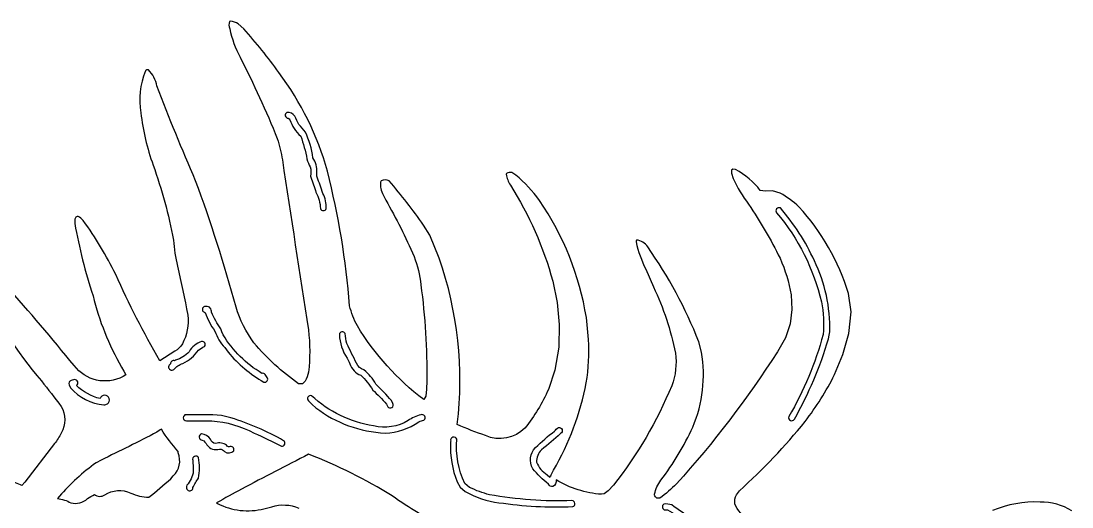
# Model space of a CAD drawing. Extents: x 0.5 to 28.5, y 0.6 to 43.4.
# Drawn here: x 15.94 to 23.49, y 39.11 to 42.6 of the extents above; entities that cross this region are included whole.
import ezdxf

# ---------------------------------------------------------------- set-up
doc = ezdxf.new("R2010")
doc.units = 0
doc.linetypes.add('0', pattern=[0])
doc.layers.add('1', color=7, linetype='0')

msp = doc.modelspace()

# ---------------------------------------------------------------- linework, layer by layer
at = {"layer": '1'}
for points in [[(21.164597, 39.025684, -0.19171), (21.065977, 39.136051, -0.185966), (21.077499, 39.200657), (21.098679, 39.229778, 0.038351), (21.569883, 39.726849, 0.047558), (21.780914, 40.063587), (21.841248, 40.208958), (21.88237, 40.360004), (21.899872, 40.515408), (21.879883, 40.646381, 0.1127), (21.524857, 41.268448, 0.067842), (21.390778, 41.36623), (21.335464, 41.38335), (21.28447, 41.381901), (21.24794, 41.386463, 0.103345), (21.070679, 41.536404), (21.051941, 41.539265), (21.041473, 41.530888), (21.041229, 41.509434), (21.053131, 41.473064, 0.057402), (21.164291, 41.28706, -0.035192), (21.389534, 40.899021, -0.064151), (21.468933, 40.636211), (21.47493, 40.532116), (21.462265, 40.42857), (21.427933, 40.326687), (21.370361, 40.227421, -0.041532), (20.64642, 39.279877, -0.046419), (20.526825, 39.176769, -0.545267), (20.48909, 39.205975, -0.118363), (20.534225, 39.304783, 0.053002), (20.763968, 39.687321, 0.140769), (20.826843, 40.224789), (20.806351, 40.300076, 0.061368), (20.439468, 40.980732, 0.242059), (20.359482, 41.029896), (20.356445, 41.025311), (20.355881, 41.016315, 0.057553), (20.425949, 40.819851), (20.481171, 40.694431, -0.062726), (20.638275, 40.218025, -0.12983), (20.612122, 39.984241, -0.06835), (20.194427, 39.269222), (20.155884, 39.227978), (20.127472, 39.206539), (20.108994, 39.204258, -0.117796), (19.782578, 39.307461, -0.321897), (19.758209, 39.259762, -0.347123), (19.7267, 39.278027, -0.058335), (19.614721, 39.38813, -0.328536), (19.633987, 39.53944, -0.035533), (19.770906, 39.658043, -0.088319), (19.798901, 39.683727, -0.862232), (19.814438, 39.640522, -0.030277), (19.676874, 39.523647, 0.204576), (19.642426, 39.435024, 0.173535), (19.717682, 39.344662), (19.737778, 39.327885, -0.144811), (19.745682, 39.337551), (19.744049, 39.339405), (19.762924, 39.377087, 0.086313), (19.998541, 40.005047, 0.052485), (20.015442, 40.315289), (19.999313, 40.473103, 0.11045), (19.662922, 41.314377, 0.056163), (19.492905, 41.496914), (19.463348, 41.514957, 0.176993), (19.426407, 41.507359), (19.424408, 41.502422, 0.120785), (19.454132, 41.424473, -0.07463), (19.758347, 40.7346), (19.789169, 40.582279), (19.804688, 40.423557), (19.800827, 40.260807), (19.773544, 40.096363), (19.727631, 39.957767, -0.064762), (19.558729, 39.680313, -0.316333), (19.275398, 39.62635, -0.025536), (19.07309, 39.70541, 0.113416), (18.943436, 40.899372), (18.874893, 41.065868), (18.831421, 41.13792, 0.02163), (18.584229, 41.454372, 0.253308), (18.527496, 41.455906), (18.522141, 41.446644, 0.164937), (18.541611, 41.354801), (18.55954, 41.316929, -0.028985), (18.762152, 40.912617, -0.062489), (18.811646, 40.708431, -0.032974), (18.855423, 40.019146), (18.852066, 39.958843), (18.845917, 39.90855), (18.83168, 39.883961, -0.092182), (18.355419, 40.413074, -0.059542), (18.299698, 40.558193, 0.043058), (18.140501, 41.524731, 0.092418), (17.792368, 42.232471, 0.027375), (17.540009, 42.547039), (17.500244, 42.581799, 0.120003), (17.445251, 42.603001), (17.438797, 42.600201, 0.211631), (17.439148, 42.54739, 0.065777), (17.51387, 42.342678, -0.023391), (17.780487, 41.758602, -0.048871), (17.817036, 41.605637, 0.00074), (18.004246, 40.384232, -0.061553), (18.00449, 40.081207, -0.062347), (17.980637, 40.016354), (17.961853, 39.997112), (17.933655, 39.99844, -0.067756), (17.613605, 40.291954, -0.087032), (17.484558, 40.547779, 0.021276), (17.194687, 41.456417, -0.012915), (16.917038, 42.136669, 0.151667), (16.855145, 42.251907, 0.352273), (16.833908, 42.244175, 0.138766), (16.800943, 41.942505, 0.055709), (16.889587, 41.568569, -0.037974), (17.036407, 41.030117, 0.051122), (17.06476, 40.842411, -0.007882), (17.138424, 40.491302, -0.146858), (17.099709, 40.283783, -0.110132), (17.046478, 40.231785), (16.938217, 40.162884, -0.027194), (16.620768, 40.78323, 0.041713), (16.388153, 41.17004, 0.08942), (16.350998, 41.20013, 0.438662), (16.327011, 41.167835), (16.327499, 41.149563, 0.037491), (16.457993, 40.630116, 0.071935), (16.663528, 40.117683), (16.678656, 40.089317), (16.693893, 40.061008), (16.673435, 40.049793, -0.370276), (16.322388, 40.129177, 0.009527), (15.835114, 40.702274, 0.044299)], [(15.638763, 40.708614, 0.063118), (16.087404, 40.018078, -0.014406), (16.229, 39.835644, -0.269187), (16.229549, 39.643883, -0.060279), (16.1819, 39.568035), (15.968674, 39.290394), (15.948166, 39.26672, -0.036008), (15.857468, 39.310024, -0.111295)], [(18.990082, 38.964596, -0.044462), (18.606232, 39.192814, 0.046311), (18.005634, 39.491924, 0.003428), (17.524691, 39.241245, 0.007821), (17.345108, 39.142658), (17.350815, 39.138271, 0.182802), (17.685059, 39.100742), (17.740738, 39.114056, -0.182917), (17.935167, 39.105106, 0.018276)], [(23.485123, 39.085278, 0.148598), (23.256248, 39.148376, 0.108499), (22.914871, 39.087399, -0.034067)]]:
    msp.add_lwpolyline(points, format="xyb", dxfattribs=at)
for points in [[(18.017822, 41.554646, -0.109035), (18.020218, 41.489887), (18.021622, 41.481083, -0.031646), (18.058365, 41.37299, -0.113287), (18.090622, 41.256062, 0.693482), (18.13176, 41.255825, 0.143513), (18.108133, 41.365257, 0.004423), (18.067183, 41.481022, -0.138975), (18.065596, 41.514954, 0.147447), (18.036819, 41.621227, 0.076072), (17.982229, 41.805969, 0.041135), (17.935534, 41.859901, -0.03744), (17.906897, 41.9198, 0.278455), (17.850079, 41.946644, 0.782138), (17.859421, 41.904224), (17.865448, 41.900433), (17.870544, 41.894199, 0.130099), (17.949203, 41.776394, -0.040197), (17.993753, 41.612495, 0.060755)], [(21.492432, 39.742985, 0.058213), (21.737026, 40.321739), (21.742373, 40.346066), (21.747025, 40.370533, 0.119112), (21.636105, 40.880901, 0.074369), (21.391861, 41.260387, 0.816464), (21.365219, 41.226604, -0.117259), (21.686934, 40.586479, -0.072279), (21.698792, 40.35191, -0.066004), (21.453173, 39.762424, 0.933209)], [(17.263748, 40.509441, 0.081001), (17.333313, 40.376232, 0.114138), (17.403885, 40.257275), (17.427912, 40.225079, 0.087963), (17.684387, 40.010174, 0.703897), (17.708572, 40.043713), (17.69371, 40.065258, 0.295844), (17.670914, 40.072605, -0.122685), (17.392372, 40.348812), (17.38241, 40.370087), (17.374542, 40.392223, -0.04338), (17.308382, 40.511669, 0.483708), (17.270279, 40.55304, 1.090655)], [(18.302109, 40.141964, 0.232731), (18.380203, 40.058834, -0.073901), (18.465469, 39.953182, -0.037388), (18.563873, 39.85181), (18.57338, 39.833248, 0.977433), (18.610489, 39.857464), (18.600037, 39.87672, 0.025468), (18.488174, 39.995121, 0.109185), (18.402359, 40.09692, -0.238976), (18.349655, 40.145947, -0.012616), (18.280563, 40.286472, -0.047542), (18.268311, 40.358196, 0.758294), (18.226654, 40.351002, 0.140107), (18.282015, 40.181877, -0.004897)], [(17.038437, 40.101246, -0.160593), (17.103317, 40.143597, 0.134805), (17.215395, 40.239861, -0.06723), (17.258738, 40.265812, 0.712151), (17.237839, 40.301693, 0.177348), (17.148088, 40.228493, -0.135432), (17.051041, 40.167591), (17.043655, 40.163578, 0.537606), (17.013931, 40.141117, 1.128178)], [(16.561737, 39.852901, 1.396267), (16.509842, 39.891529, -0.134514), (16.338715, 39.985531, 0.789389), (16.324234, 40.027431), (16.301697, 40.021881, 0.461689), (16.286728, 39.990139), (16.296097, 39.9697, 0.196116), (16.536509, 39.846397, 0.078381)], [(18.004349, 39.875538), (18.030579, 39.849743), (18.058292, 39.82555, 0.154765), (18.555979, 39.644363, 0.148156), (18.797464, 39.725594, -0.061168), (18.833387, 39.736431, 0.869235), (18.810593, 39.775349, 0.092377), (18.720657, 39.733135, -0.189882), (18.471987, 39.695309, -0.148661), (18.027058, 39.912037, 0.800408)], [(17.826553, 39.589039, 0.052851), (17.448456, 39.753689), (17.380325, 39.769337), (17.317245, 39.775951), (17.126465, 39.775986, 0.97875), (17.128021, 39.732121), (17.310043, 39.732121, -0.102459), (17.614933, 39.644344, -0.014984), (17.811508, 39.549259, 0.774699)], [(16.216415, 39.189625), (16.202423, 39.172939, -0.115542), (16.298874, 39.142338, 0.248004), (16.41922, 39.173298, -0.03994), (16.468689, 39.203297, 0.344904), (16.542526, 39.200794, -0.255891), (16.729019, 39.213352, 0.097658), (16.859131, 39.182652, 0.012817), (17.015543, 39.314972), (17.034302, 39.336483, 0.303734), (17.069748, 39.501247), (17.070328, 39.512295, -0.04434), (16.94902, 39.671627), (16.941254, 39.667812), (16.916992, 39.651058, -0.012029), (16.515503, 39.450321), (16.480728, 39.430927, 0.058515)], [(17.275589, 39.559078, 0.32252), (17.366898, 39.528736, -0.22052), (17.402878, 39.510418, 0.38541), (17.468313, 39.517475, 0.692109), (17.436371, 39.545185, -0.330294), (17.417162, 39.555855, 0.237119), (17.338638, 39.569851, -0.331717), (17.301146, 39.59988, 0.220769), (17.236668, 39.638023, 0.876042), (17.242325, 39.594021, -0.144073)], [(19.024536, 39.574512, 0.10831), (19.072281, 39.294018), (19.093506, 39.256374), (19.128937, 39.224827, 0.10087), (19.37178, 39.143978, 0.045731), (19.901596, 39.115452, 0.845108), (19.896225, 39.15852, -0.053301), (19.304037, 39.201492, -0.06283), (19.161667, 39.254116), (19.128067, 39.28265, -0.13957), (19.070204, 39.599712, 0.9758), (19.025665, 39.58643), (19.025024, 39.580479)], [(17.178131, 39.369595, -0.152489), (17.132029, 39.268948), (17.129885, 39.260796, 1.22922), (17.174942, 39.252949, 0.002181), (17.214127, 39.320675, 0.100674), (17.215466, 39.467308, 0.911451), (17.174576, 39.448803, -0.006838)], [(20.582413, 39.091717, -0.102677), (20.643051, 39.050968, -0.06619), (20.757156, 38.965145, 0.704613), (20.785069, 39.006695, 0.35713), (20.760971, 39.020969, 0.019995), (20.611723, 39.127598, 0.139497), (20.556456, 39.133484, 0.763487), (20.566132, 39.092236)]]:
    msp.add_lwpolyline(points, format="xyb", close=True, dxfattribs=at)

doc.saveas('drawing.dxf')
